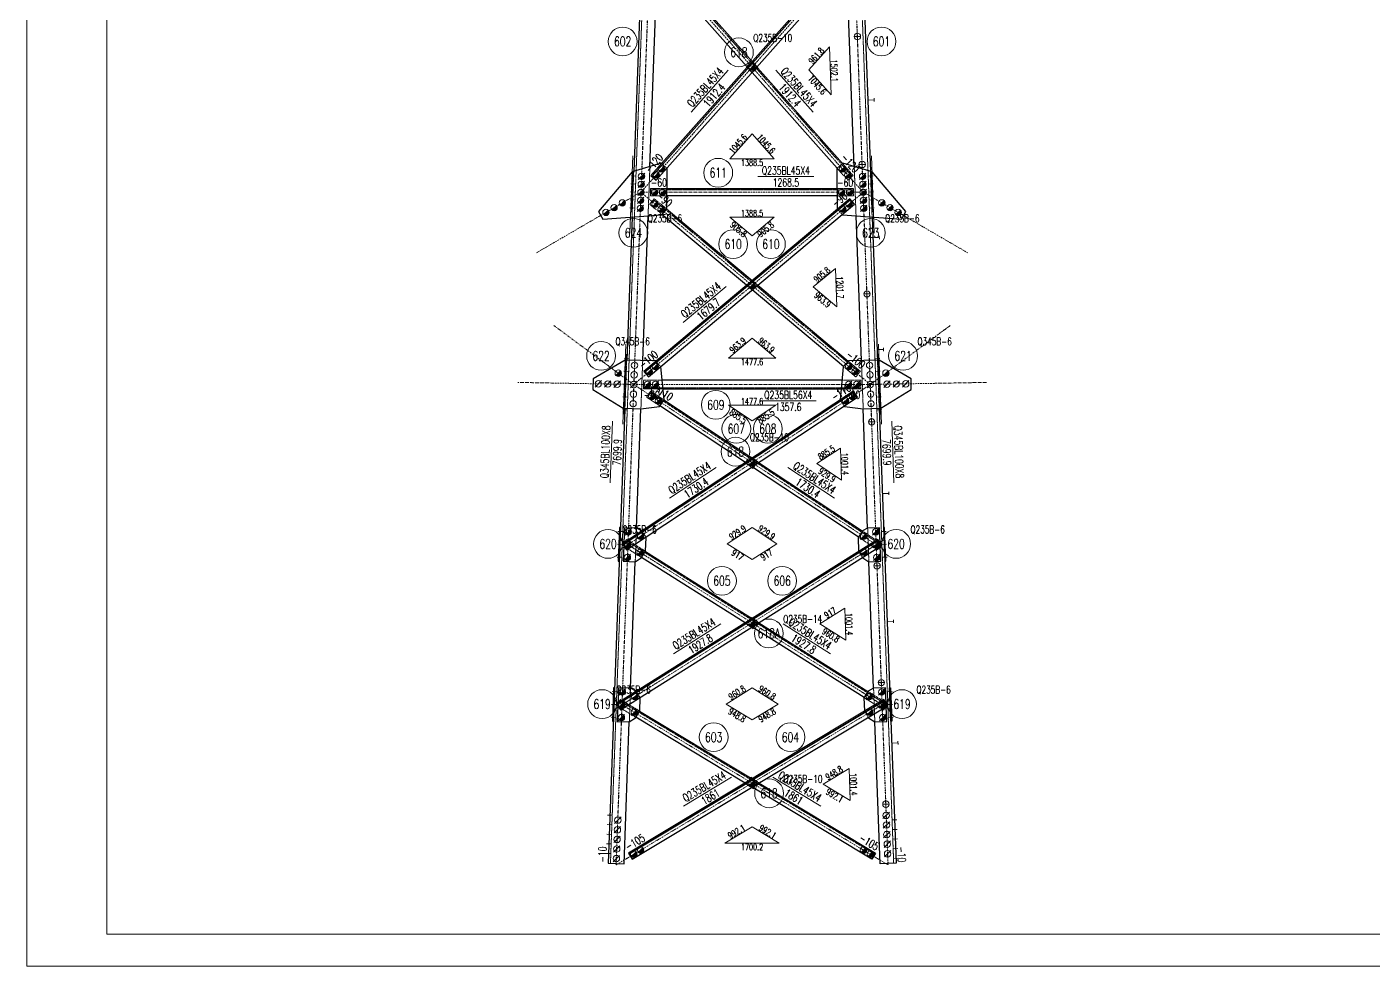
# Model space of a CAD drawing. Extents: x -13400 to 20340, y -61006 to 71674.
# Drawn here: x -13400 to -4990, y -12686 to -6818 of the extents above; entities that cross this region are included whole.
import ezdxf
from ezdxf.enums import TextEntityAlignment as Align

# ---------------------------------------------------------------- set-up
doc = ezdxf.new("R2010")
doc.units = 0
doc.header["$MEASUREMENT"] = 0
doc.linetypes.add('Dash', pattern=[2.75, 2, -0.75])
doc.linetypes.add('DashDot', pattern=[15.6, 9, -3, 0.6, -3])
doc.layers.get('0').update_dxf_attribs({"linetype": 'CONTINUOUS', "lineweight": 25})
doc.styles.get("Standard").update_dxf_attribs({"font": 'simplex.shx', "width": 0.7, "height": 3, "bigfont": 'gbhzfs.shx'})

# ---------------------------------------------------------------- blocks, each defined once
blk = doc.blocks.new('M20X55S')
at = {"color": 3, "linetype": 'Continuous', "lineweight": 13}
blk.add_line((-1, -1), (1, 1), dxfattribs=at)
blk.add_circle((0, 0), 1, dxfattribs=at)
blk = doc.blocks.new('M16X50S')
at = {"color": 3, "linetype": 'Continuous', "lineweight": 13}
blk.add_line((-1, -1), (1, 1), dxfattribs=at)
blk.add_circle((0, 0), 1, dxfattribs=at)
for radius in [0.9, 0.8, 0.7, 0.6, 0.5, 0.4, 0.3, 0.2, 0.1]:
    blk.add_arc((0, 0), radius, 225, 45, dxfattribs=at)
blk = doc.blocks.new('M20X45S')
at = {"color": 3, "linetype": 'Continuous', "lineweight": 13}
blk.add_circle((0, 0), 1, dxfattribs=at)
blk = doc.blocks.new('StepBolt')
at = {"color": 3, "linetype": 'Continuous', "lineweight": 13}
for p, q in [((-1, 0), (1, 0)), ((0, 0), (0, -1))]:
    blk.add_line(p, q, dxfattribs=at)
blk.add_circle((0, 0), 1, dxfattribs=at)
blk = doc.blocks.new('M16X40S')
at = {"color": 3, "linetype": 'Continuous', "lineweight": 13}
blk.add_line((-0.707, -0.707), (0.707, 0.707), dxfattribs=at)
blk.add_circle((0, 0), 1, dxfattribs=at)
for radius in [0.9, 0.8, 0.7, 0.6, 0.5, 0.4, 0.3, 0.2, 0.1]:
    blk.add_arc((0, 0), radius, 225, 45, dxfattribs=at)

msp = doc.modelspace()

# ---------------------------------------------------------------- linework, layer by layer
at = {"color": 7, "linetype": 'Continuous', "lineweight": 18}
for p, q in [((-13400.26316, -12686.00648), (-13400.26316, -806.00648)), ((-12900.26316, -12486.00648), (-12900.26316, -1006.00648)), ((-12900.26316, -12486.00648), (3219.73684, -12486.00648)), ((-13400.26316, -12686.00648), (3419.73684, -12686.00648))]:
    msp.add_line(p, q, dxfattribs=at)
at = {"color": 1, "linetype": 'Dash', "lineweight": 20}
for p, q in [((-9469.35879, -4348.37079), (-9754.67969, -12042.98927)), ((-8270.57232, -4348.37079), (-7985.25142, -12042.98927)), ((-9513.96383, -6321.69064), (-8244.1636, -7751.69905)), ((-8867.84328, -7034.27022), (-8875.2653, -7040.86073)), ((-8869.96555, -7034.89232), (-8836.14014, -7072.98542)), ((-8838.538, -7067.27288), (-8867.84328, -7034.27022)), ((-8869.78896, -7102.86446), (-8902.9876, -7065.47721)), ((-8902.06178, -7071.03806), (-8872.03221, -7104.8564)), ((-8872.03221, -7104.8564), (-8871.45878, -7104.34721)), ((-9615.59267, -7724.3984), (-9624.85645, -7974.2267)), ((-9609.43789, -7721.26295), (-9619.99339, -8005.92693)), ((-9618.86057, -7974.44903), (-9609.5968, -7724.62073)), ((-9609.5968, -7724.62073), (-9615.59267, -7724.3984)), ((-9519.65678, -7998.70249), (-9508.26101, -7691.37791)), ((-9401.70283, -7701.49111), (-9435.35165, -7671.61207)), ((-8271.83041, -7776.26626), (-8338.22769, -7701.49176)), ((-8304.57887, -7671.61272), (-8238.18159, -7746.38722)), ((-8220.27432, -7998.70249), (-8231.67009, -7691.37821)), ((-8130.49322, -7721.26298), (-8119.93771, -8005.92693)), ((-8130.33431, -7724.62073), (-8124.33844, -7724.3984)), ((-8121.07053, -7974.44903), (-8130.33431, -7724.62073)), ((-8124.33844, -7724.3984), (-8115.07466, -7974.2267)), ((-8238.18159, -7746.38722), (-8271.83041, -7776.26626)), ((-9509.37554, -7926.05573), (-9480.4734, -7891.5642)), ((-9504.22867, -7828.38891), (-9400.99437, -7828.38891)), ((-9504.22867, -7873.38891), (-9504.22867, -7828.38891)), ((-9504.22867, -7836.38891), (-8235.70243, -7836.38891)), ((-9401.54731, -7873.38891), (-9504.22867, -7873.38891)), ((-9485.61156, -7897.69603), (-8198.18892, -8976.49057)), ((-9480.4734, -7891.5642), (-9403.82554, -7955.79119)), ((-8338.93645, -7828.38891), (-8235.70243, -7828.38891)), ((-8235.70243, -7873.38891), (-8338.38361, -7873.38891)), ((-8235.70243, -7828.38891), (-8235.70243, -7873.38891)), ((-9624.85645, -7974.2267), (-9618.86057, -7974.44903)), ((-9432.72769, -7990.28273), (-9509.37554, -7926.05573)), ((-8336.10556, -7955.79119), (-8307.20341, -7990.28273)), ((-8115.07466, -7974.2267), (-8121.07053, -7974.44903)), ((-8869.96555, -8403.13865), (-8834.93355, -8432.49368)), ((-8869.96555, -8461.84871), (-8904.99755, -8432.49368)), ((-9670.31014, -9200.03537), (-9659.19161, -8900.18765)), ((-9653.19272, -8900.32865), (-9664.31427, -9200.2577)), ((-9653.15836, -8900.32945), (-9664.27992, -9200.25897)), ((-9564.34859, -9203.96448), (-9553.17677, -8902.67944)), ((-9441.33035, -8940.62329), (-9470.23249, -8906.13175)), ((-8269.69861, -8906.13175), (-8193.05076, -8970.35875)), ((-8175.58251, -9203.96448), (-8186.75434, -8902.67944)), ((-8086.77275, -8900.32945), (-8075.65119, -9200.25897)), ((-8086.73838, -8900.32865), (-8075.61684, -9200.2577)), ((-8069.62097, -9200.03537), (-8080.73949, -8900.18765)), ((-8221.95291, -9004.85028), (-8298.60076, -8940.62329)), ((-8193.05076, -8970.35875), (-8221.95291, -9004.85028)), ((-9431.58354, -9024.21474), (-9548.75599, -9024.21474)), ((-9548.75599, -9024.21474), (-9548.75599, -9080.21474)), ((-9548.75599, -9072.21474), (-8191.17512, -9072.21474)), ((-9548.75599, -9080.21474), (-9426.19655, -9080.21474)), ((-8313.73514, -9080.21474), (-8191.17512, -9080.21474)), ((-8191.17512, -9024.21474), (-8308.34791, -9024.21474)), ((-8191.17512, -9080.21474), (-8191.17512, -9024.21474)), ((-9529.10298, -9131.20508), (-9504.2984, -9093.65868)), ((-9445.66801, -9186.32696), (-9529.10298, -9131.20508)), ((-9508.7081, -9100.33359), (-8064.92608, -10054.17795)), ((-9504.2984, -9093.65868), (-9420.86342, -9148.78056)), ((-8319.06832, -9148.78153), (-8294.26325, -9186.32762)), ((-8861.27664, -9572.40907), (-8910.78339, -9539.7021)), ((-8890.92869, -9526.58496), (-8904.64786, -9547.3515)), ((-8904.64786, -9547.3515), (-8872.6866, -9568.46692)), ((-8878.18948, -9507.30177), (-8829.14687, -9539.7021)), ((-8835.36989, -9533.19433), (-8868.15142, -9511.537)), ((-8847.8185, -9552.03764), (-8835.36989, -9533.19433)), ((-9599.78721, -10159.68358), (-9592.00564, -9949.82781)), ((-9533.61227, -10005.11194), (-9558.41735, -9967.56586)), ((-8085.32096, -10085.04944), (-8206.34743, -10005.09249)), ((-8181.54285, -9967.54608), (-8060.51638, -10047.50304)), ((-8140.1439, -10159.68358), (-8147.92547, -9949.82781)), ((-9678.74044, -10058.19573), (-9654.75921, -10020.11817)), ((-9560.27693, -10132.80401), (-9678.74044, -10058.19573)), ((-9670.45968, -10041.58738), (-9671.14212, -10059.99156)), ((-9659.02254, -10026.88751), (-8027.81498, -11054.22152)), ((-9654.75921, -10020.11817), (-9536.2957, -10094.72645)), ((-8060.51638, -10047.50304), (-8085.32096, -10085.04944)), ((-8068.68066, -10062.91293), (-8069.3351, -10045.26394)), ((-8203.63541, -10094.72645), (-8179.65418, -10132.80401)), ((-8878.86268, -10508.77756), (-8827.74504, -10540.97143)), ((-8860.53551, -10573.50093), (-8912.18607, -10540.97143)), ((-8890.56073, -10527.3518), (-8904.44266, -10549.39362)), ((-8904.44266, -10549.39362), (-8872.78025, -10569.3346)), ((-8835.48845, -10533.73104), (-8868.08909, -10513.19917)), ((-8848.13678, -10553.81414), (-8835.48845, -10533.73104)), ((-9636.89331, -11160.37178), (-9629.11173, -10950.516)), ((-9569.70387, -11008.25687), (-9593.6851, -10970.17931)), ((-8047.53288, -11085.52974), (-8170.22724, -11008.25687)), ((-8146.246, -10970.17931), (-8023.55165, -11047.45218)), ((-8103.0378, -11160.37178), (-8110.81937, -10950.516)), ((-9715.7466, -11059.54388), (-9692.54621, -11020.98559)), ((-9595.74457, -11131.74868), (-9715.7466, -11059.54388)), ((-9707.55157, -11041.89238), (-9708.23712, -11060.38063)), ((-9696.67073, -11027.8404), (-8102.09272, -11987.29232)), ((-9692.54621, -11020.98559), (-9572.54418, -11093.19039)), ((-8167.35876, -11093.17344), (-8144.15837, -11131.73174)), ((-8023.55165, -11047.45218), (-8047.53288, -11085.52974)), ((-8031.56045, -11063.98196), (-8032.21891, -11046.22432)), ((-8879.48235, -11510.20323), (-8826.32404, -11542.1884)), ((-8835.60907, -11534.2675), (-8868.02593, -11514.76239)), ((-8859.84058, -11574.5395), (-8913.60706, -11542.1884)), ((-8890.28377, -11528.15485), (-8904.22943, -11551.33208)), ((-8904.22943, -11551.33208), (-8872.87499, -11570.19793)), ((-8848.34888, -11555.44066), (-8835.60907, -11534.2675))]:
    msp.add_line(p, q, dxfattribs=at)
at = {"color": 2, "linetype": 'DashDot', "lineweight": 15}
for p, q in [((-9433.27117, -4319.68832), (-9720.07428, -12054.27933)), ((-9432.27186, -4319.72537), (-9719.07497, -12054.31638)), ((-8307.65925, -4319.72537), (-8020.85614, -12054.31638)), ((-8306.65993, -4319.68832), (-8019.85683, -12054.27933)), ((-8194.84275, -6309.23029), (-9564.22867, -7851.38891)), ((-9545.09946, -6309.21777), (-8175.70243, -7851.38891)), ((-9564.90118, -7850.18979), (-10217.51775, -8229.81674)), ((-8175.70243, -7851.38891), (-9608.75599, -9052.21474)), ((-9564.22867, -7851.38891), (-8175.70243, -7851.38891)), ((-9564.22867, -7851.38891), (-8131.17512, -9052.21474)), ((-8175.02993, -7850.18979), (-7522.41336, -8229.81674)), ((-10108.09301, -8683.82472), (-9609.74082, -9052.66764)), ((-7631.83809, -8683.82472), (-8130.19028, -9052.66764)), ((-9608.75556, -9052.19078), (-10333.64059, -9039.28019)), ((-8131.17512, -9052.21474), (-9691.75174, -10083.22025)), ((-9608.75599, -9052.21474), (-8131.17512, -9052.21474)), ((-9608.75561, -9052.21444), (-8048.16355, -10083.23014)), ((-8131.17555, -9052.19078), (-7406.29051, -9039.28019)), ((-8047.52978, -10023.59254), (-9729.50742, -11082.90153)), ((-9692.40132, -10023.59254), (-8010.42369, -11082.90153)), ((-9730.10972, -11025.22624), (-8019.85683, -12054.27933)), ((-8009.83612, -11025.2351), (-9720.07428, -12054.27933))]:
    msp.add_line(p, q, dxfattribs=at)
at = {"color": 7, "linetype": 'Continuous', "lineweight": 30}
for p, q in [((-8225.97839, -6321.70315), (-9495.76751, -7751.69905)), ((-8254.31955, -7897.69603), (-9541.74219, -8976.49057)), ((-8231.22279, -9100.33401), (-9674.98938, -10054.16817)), ((-8080.90857, -10026.88751), (-9712.11613, -11054.22152)), ((-8043.27511, -11027.84926), (-9637.83839, -11987.29232))]:
    msp.add_line(p, q, dxfattribs=at)
at = {"color": 1, "linetype": 'Continuous', "lineweight": 18}
for p, q in [((-8386.81356, -6942.41125), (-8514.53434, -7086.24664)), ((-8375.68172, -7242.61803), (-8386.81356, -6942.41125)), ((-8514.53434, -7086.24664), (-8375.68172, -7242.61803)), ((-8869.96555, -7486.52235), (-9008.81818, -7642.89373)), ((-8731.11293, -7642.89373), (-8869.96555, -7486.52235)), ((-9008.81818, -7642.89373), (-8731.11293, -7642.89373)), ((-8731.11293, -8006.52414), (-9008.81818, -8006.52414)), ((-9008.81818, -8006.52414), (-8869.96555, -8122.87556)), ((-8869.96555, -8122.87556), (-8731.11293, -8006.52414)), ((-8348.96531, -8326.74436), (-8487.81794, -8443.09578)), ((-8340.05985, -8566.90953), (-8348.96531, -8326.74436)), ((-8487.81794, -8443.09578), (-8340.05985, -8566.90953)), ((-8869.96555, -8763.31596), (-9017.72364, -8887.12967)), ((-8722.20746, -8887.1297), (-8869.96555, -8763.31596)), ((-9017.72364, -8887.12967), (-8722.20746, -8887.1297)), ((-8722.20735, -9182.37113), (-9017.72352, -9182.37109)), ((-9017.72352, -9182.37109), (-8869.96535, -9279.98845)), ((-8869.96535, -9279.98845), (-8722.20735, -9182.37113)), ((-8318.29083, -9449.22129), (-8466.04883, -9546.83861)), ((-8310.86961, -9649.35887), (-8318.29083, -9449.22129)), ((-8466.04883, -9546.83861), (-8310.86961, -9649.35887)), ((-8869.96539, -9945.59413), (-9025.14478, -10048.11445)), ((-8714.78617, -10048.11439), (-8869.96539, -9945.59413)), ((-9025.14478, -10048.11445), (-8869.96547, -10145.84632)), ((-8869.96547, -10145.84632), (-8714.78617, -10048.11439)), ((-8291.07981, -10450.06216), (-8446.25911, -10547.7941)), ((-8283.65859, -10650.19986), (-8291.07981, -10450.06216)), ((-8446.25911, -10547.7941), (-8283.65859, -10650.19986)), ((-8869.96555, -10946.61577), (-9032.56608, -11049.02153)), ((-8707.36503, -11049.02153), (-8869.96555, -10946.61577)), ((-9032.56608, -11049.02153), (-8869.96555, -11146.85769)), ((-8869.96555, -11146.85769), (-8707.36503, -11049.02153)), ((-8263.86867, -11450.88953), (-8426.46919, -11548.72569)), ((-8256.44745, -11651.02717), (-8263.86867, -11450.88953)), ((-8426.46919, -11548.72569), (-8256.44745, -11651.02717)), ((-8869.96555, -11815.57587), (-9039.9873, -11917.87735)), ((-8699.94381, -11917.87735), (-8869.96555, -11815.57587)), ((-9039.9873, -11917.87735), (-8699.94381, -11917.87735))]:
    msp.add_line(p, q, dxfattribs=at)
at = {"color": 7, "linetype": 'Continuous', "lineweight": 13}
for p, q in [((-9018.37158, -7089.067), (-9250.76411, -7350.78004)), ((-8721.56323, -7089.06283), (-8489.1707, -7350.77587)), ((-8833.54451, -7753.38891), (-8483.54451, -7753.38891)), ((-9031.77597, -8440.87744), (-9300.04345, -8665.67191)), ((-8818.70207, -9155.21474), (-8468.70207, -9155.21474)), ((-9742.3778, -9282.41368), (-9756.64402, -9667.14928)), ((-7997.5533, -9282.41368), (-7983.28708, -9667.14928)), ((-9093.47288, -9570.50761), (-9385.49797, -9763.43596)), ((-8646.44862, -9570.5134), (-8354.42353, -9763.44175)), ((-9064.53293, -10548.28456), (-9360.69172, -10734.80527)), ((-8675.39817, -10548.28456), (-8379.23939, -10734.80527)), ((-8999.16021, -11506.13561), (-9299.05804, -11686.58307)), ((-8740.77581, -11506.13265), (-8440.87797, -11686.58012))]:
    msp.add_line(p, q, dxfattribs=at)
at = {"color": 6, "linetype": 'Continuous', "lineweight": 13}
for p, q in [((-9615.85007, -7624.32013), (-9633.73257, -8106.58069)), ((-8106.19854, -8106.58069), (-8124.08104, -7624.32013)), ((-9659.451, -8800.16313), (-9677.97856, -9299.81974)), ((-8061.95255, -9299.81974), (-8080.4801, -8800.16313))]:
    msp.add_line(p, q, dxfattribs=at)
at = {"color": 7, "linetype": 'Continuous', "lineweight": 30}
for points in [[(-9508.65947, -5003.44079), (-9609.43789, -7721.26295)], [(-8231.27163, -5003.44081), (-8130.49322, -7721.26298)], [(-8231.9604, -6316.39132), (-9501.74952, -7746.38722)], [(-9468.1007, -7776.26626), (-8198.31158, -6346.27036)], [(-9508.26101, -7691.37791), (-9462.67395, -6461.97269)], [(-8902.9876, -7065.47721), (-9438.68166, -6462.19569)], [(-9405.03284, -6432.31666), (-8869.96555, -7034.89232)], [(-8231.67009, -7691.37821), (-8277.25777, -6461.95595)], [(-8875.2653, -7040.86073), (-8905.23085, -7067.46915)], [(-8905.23085, -7067.46915), (-8902.06178, -7071.03806)], [(-8871.45878, -7104.34721), (-8834.64464, -7071.65747)], [(-8338.22769, -7701.49176), (-8869.78896, -7102.86446)], [(-8834.64464, -7071.65747), (-8838.538, -7067.27288)], [(-8836.14014, -7072.98542), (-8304.57887, -7671.61272)], [(-9619.55558, -7724.25145), (-9830.16811, -7970.38561)], [(-9436.84716, -7670.28411), (-9619.55558, -7724.25145)], [(-9435.35165, -7671.61207), (-9436.84716, -7670.28411)], [(-9402.541, -7954.25824), (-9399.45958, -7703.48304)], [(-9399.45958, -7703.48304), (-9401.70283, -7701.49111)], [(-8303.08337, -7670.28476), (-8340.47095, -7703.4837)], [(-8340.47095, -7703.4837), (-8337.3901, -7954.25824)], [(-8120.37553, -7724.25145), (-8303.08337, -7670.28476)], [(-7909.76299, -7970.38561), (-8120.37553, -7724.25145)], [(-9501.74952, -7746.38722), (-9468.1007, -7776.26626)], [(-8259.45771, -7891.5642), (-9546.88034, -8970.35875)], [(-8338.38361, -7873.38891), (-9401.54731, -7873.38891)], [(-9400.99437, -7828.38891), (-8338.93645, -7828.38891)], [(-8230.55556, -7926.05573), (-8259.45771, -7891.5642)], [(-9830.16811, -7970.38561), (-9802.48917, -8019.06698)], [(-9517.9782, -9004.85028), (-8230.55556, -7926.05573)], [(-9434.6545, -7992.58216), (-9402.541, -7954.25824)], [(-9403.82554, -7955.79119), (-8869.96555, -8403.13865)], [(-8337.3901, -7954.25824), (-8336.10556, -7955.79119)], [(-7937.44194, -8019.06698), (-7909.76299, -7970.38561)], [(-9802.48917, -8019.06698), (-9434.6545, -7992.58216)], [(-9619.99339, -8005.92693), (-9653.15836, -8900.32945)], [(-9553.17677, -8902.67944), (-9519.65678, -7998.70249)], [(-8904.99755, -8432.49368), (-9432.72769, -7990.28273)], [(-8307.20341, -7990.28273), (-8305.27661, -7992.58216)], [(-8305.27661, -7992.58216), (-7937.44194, -8019.06698)], [(-8186.75434, -8902.67944), (-8220.27432, -7998.70249)], [(-8119.93771, -8005.92693), (-8086.77275, -8900.32945)], [(-8298.60076, -8940.62329), (-8869.96555, -8461.84871)], [(-8834.93355, -8432.49368), (-8269.69861, -8906.13175)], [(-9663.15652, -8900.09445), (-9863.16687, -9017.57226)], [(-9471.51703, -8904.59879), (-9663.15652, -8900.09445)], [(-9659.19161, -8900.18765), (-9657.89668, -8865.26544)], [(-9657.89668, -8865.26544), (-9651.9008, -8865.48777)], [(-9651.9008, -8865.48777), (-9653.19272, -8900.32865)], [(-9470.23249, -8906.13175), (-9471.51703, -8904.59879)], [(-8268.41407, -8904.59879), (-8300.52757, -8942.92272)], [(-8076.77459, -8900.09445), (-8268.41407, -8904.59879)], [(-8082.03443, -8865.26544), (-8088.0303, -8865.48777)], [(-8088.0303, -8865.48777), (-8086.73838, -8900.32865)], [(-8080.73949, -8900.18765), (-8082.03443, -8865.26544)], [(-7876.76423, -9017.57226), (-8076.77459, -8900.09445)], [(-9546.88034, -8970.35875), (-9517.9782, -9004.85028)], [(-9439.40354, -8942.92272), (-9441.33035, -8940.62329)], [(-9419.76126, -9147.11222), (-9439.40354, -8942.92272)], [(-8300.52757, -8942.92272), (-8320.17077, -9147.11282)], [(-9863.16687, -9017.57226), (-9864.36975, -9083.5613)], [(-8308.34791, -9024.21474), (-9431.58354, -9024.21474)], [(-9426.19655, -9080.21474), (-8313.73514, -9080.21474)], [(-7875.56136, -9083.5613), (-7876.76423, -9017.57226)], [(-9864.36975, -9083.5613), (-9674.27305, -9199.88842)], [(-8235.63258, -9093.65915), (-9679.39917, -10047.49332)], [(-9654.5941, -10085.0394), (-8210.82751, -9131.20523)], [(-9447.3218, -9188.83029), (-9419.76126, -9147.11222)], [(-9420.86342, -9148.78056), (-8878.18948, -9507.30177)], [(-8320.17077, -9147.11282), (-8319.06832, -9148.78153)], [(-8210.82751, -9131.20523), (-8235.63258, -9093.65915)], [(-8065.65806, -9199.88842), (-7875.56136, -9083.5613)], [(-9664.27992, -9200.25897), (-9769.66939, -12042.43344)], [(-9674.27305, -9199.88842), (-9564.34859, -9203.96448)], [(-9671.60707, -9235.01133), (-9670.31014, -9200.03537)], [(-9665.6112, -9235.23366), (-9671.60707, -9235.01133)], [(-9664.31427, -9200.2577), (-9665.6112, -9235.23366)], [(-9592.00564, -9949.82781), (-9564.34859, -9203.96448)], [(-9564.34859, -9203.96448), (-9447.3218, -9188.83029)], [(-8910.78339, -9539.7021), (-9445.66801, -9186.32696)], [(-8294.26325, -9186.32762), (-8292.60957, -9188.83069)], [(-8292.60957, -9188.83069), (-8175.58251, -9203.96448)], [(-8175.58251, -9203.96448), (-8065.65806, -9199.88842)], [(-8147.92547, -9949.82781), (-8175.58251, -9203.96448)], [(-8075.65119, -9200.25897), (-7970.26172, -12042.43344)], [(-8075.61684, -9200.2577), (-8074.31991, -9235.23366)], [(-8074.31991, -9235.23366), (-8068.32404, -9235.01133)], [(-8068.32404, -9235.01133), (-8069.62097, -9200.03537)], [(-8877.08732, -9505.63344), (-8890.92869, -9526.58496)], [(-8868.15142, -9511.537), (-8877.08732, -9505.63344)], [(-8872.6866, -9568.46692), (-8862.93043, -9574.9124)], [(-8862.93043, -9574.9124), (-8847.8185, -9552.03764)], [(-8206.34743, -10005.09249), (-8861.27664, -9572.40907)], [(-8829.14687, -9539.7021), (-8181.54285, -9967.54608)], [(-9697.96718, -9945.89869), (-9705.74876, -10155.75447)], [(-9699.75288, -10155.9768), (-9691.97131, -9946.12102)], [(-9691.97131, -9946.12102), (-9697.96718, -9945.89869)], [(-9666.95413, -9947.04867), (-9670.45968, -10041.58738)], [(-9592.00564, -9949.82781), (-9666.95413, -9947.04867)], [(-9559.51979, -9965.89714), (-9592.00564, -9949.82781)], [(-9558.41735, -9967.56586), (-9559.51979, -9965.89714)], [(-9535.22986, -10093.03412), (-9531.9586, -10007.61501)], [(-9531.9586, -10007.61501), (-9533.61227, -10005.11194)], [(-8180.44068, -9965.87775), (-8208.00122, -10007.59581)], [(-8208.00122, -10007.59581), (-8204.70124, -10093.03412)], [(-8147.92547, -9949.82781), (-8180.44068, -9965.87775)], [(-8072.97698, -9947.04867), (-8147.92547, -9949.82781)], [(-8069.3351, -10045.26394), (-8072.97698, -9947.04867)], [(-8041.96392, -9945.89869), (-8047.9598, -9946.12102)], [(-8047.9598, -9946.12102), (-8040.17822, -10155.9768)], [(-8034.18235, -10155.75447), (-8041.96392, -9945.89869)], [(-8085.1719, -10020.11817), (-9716.37946, -11047.45218)], [(-9692.39822, -11085.52974), (-8061.19066, -10058.19573)], [(-9679.39917, -10047.49332), (-9654.5941, -10085.0394)], [(-9671.14212, -10059.99156), (-9674.7357, -10156.90445)], [(-8061.19066, -10058.19573), (-8085.1719, -10020.11817)], [(-8065.1954, -10156.90445), (-8068.68066, -10062.91293)], [(-9705.74876, -10155.75447), (-9699.75288, -10155.9768)], [(-9674.7357, -10156.90445), (-9599.78721, -10159.68358)], [(-9629.11173, -10950.516), (-9599.78721, -10159.68358)], [(-9599.78721, -10159.68358), (-9561.87568, -10135.34251)], [(-9561.87568, -10135.34251), (-9535.22986, -10093.03412)], [(-8912.18607, -10540.97143), (-9560.27693, -10132.80401)], [(-9536.2957, -10094.72645), (-8878.86268, -10508.77756)], [(-8204.70124, -10093.03412), (-8203.63541, -10094.72645)], [(-8179.65418, -10132.80401), (-8178.05543, -10135.34251)], [(-8178.05543, -10135.34251), (-8140.1439, -10159.68358)], [(-8140.1439, -10159.68358), (-8065.1954, -10156.90445)], [(-8110.81937, -10950.516), (-8140.1439, -10159.68358)], [(-8040.17822, -10155.9768), (-8034.18235, -10155.75447)], [(-8877.79684, -10507.08523), (-8890.56073, -10527.3518)], [(-8868.08909, -10513.19917), (-8877.79684, -10507.08523)], [(-8872.78025, -10569.3346), (-8862.13426, -10576.03944)], [(-8862.13426, -10576.03944), (-8848.13678, -10553.81414)], [(-8170.22724, -11008.25687), (-8860.53551, -10573.50093)], [(-8827.74504, -10540.97143), (-8146.246, -10970.17931)], [(-9735.07328, -10946.58689), (-9742.85485, -11156.44266)], [(-9736.85898, -11156.66499), (-9729.07741, -10946.80922)], [(-9729.07741, -10946.80922), (-9735.07328, -10946.58689)], [(-9704.06023, -10947.73687), (-9707.55157, -11041.89238)], [(-9629.11173, -10950.516), (-9704.06023, -10947.73687)], [(-9594.75094, -10968.48698), (-9629.11173, -10950.516)], [(-9593.6851, -10970.17931), (-9594.75094, -10968.48698)], [(-9571.51306, -11091.47668), (-9568.10512, -11010.79537)], [(-9568.10512, -11010.79537), (-9569.70387, -11008.25687)], [(-8145.18017, -10968.48698), (-8171.82599, -11010.79537)], [(-8171.82599, -11010.79537), (-8168.38989, -11091.45974)], [(-8110.81937, -10950.516), (-8145.18017, -10968.48698)], [(-8035.87088, -10947.73687), (-8110.81937, -10950.516)], [(-8032.21891, -11046.22432), (-8035.87088, -10947.73687)], [(-8010.8537, -10946.80922), (-8004.85783, -10946.58689)], [(-8003.07213, -11156.66499), (-8010.8537, -10946.80922)], [(-8004.85783, -10946.58689), (-7997.07625, -11156.44266)], [(-9716.37946, -11047.45218), (-9692.39822, -11085.52974)], [(-9708.23712, -11060.38063), (-9711.8418, -11157.59264)], [(-8047.39963, -11020.99446), (-9641.9629, -11980.43752)], [(-9618.76252, -12018.99581), (-8024.19924, -11059.55275)], [(-9597.29126, -11134.31923), (-9571.51306, -11091.47668)], [(-9572.54418, -11093.19039), (-8879.48235, -11510.20323)], [(-8168.38989, -11091.45974), (-8167.35876, -11093.17344)], [(-8024.19924, -11059.55275), (-8047.39963, -11020.99446)], [(-8028.08931, -11157.59264), (-8031.56045, -11063.98196)], [(-9742.85485, -11156.44266), (-9736.85898, -11156.66499)], [(-9711.8418, -11157.59264), (-9636.89331, -11160.37178)], [(-9669.73807, -12046.13895), (-9636.89331, -11160.37178)], [(-9636.89331, -11160.37178), (-9597.29126, -11134.31923)], [(-8913.60706, -11542.1884), (-9595.74457, -11131.74868)], [(-8144.15837, -11131.73174), (-8142.61168, -11134.30229)], [(-8142.61168, -11134.30229), (-8103.0378, -11160.37178)], [(-8103.0378, -11160.37178), (-8028.08931, -11157.59264)], [(-8070.19304, -12046.13895), (-8103.0378, -11160.37178)], [(-7997.07625, -11156.44266), (-8003.07213, -11156.66499)], [(-8878.45122, -11508.48953), (-8890.28377, -11528.15485)], [(-8868.02593, -11514.76239), (-8878.45122, -11508.48953)], [(-8872.87499, -11570.19793), (-8861.38727, -11577.11005)], [(-8861.38727, -11577.11005), (-8848.34888, -11555.44066)], [(-8121.16859, -12018.99581), (-8859.84058, -11574.5395)], [(-8826.32404, -11542.1884), (-8097.9682, -11980.43752)], [(-9641.9629, -11980.43752), (-9618.76252, -12018.99581)], [(-8097.9682, -11980.43752), (-8121.16859, -12018.99581)], [(-9769.66939, -12042.43344), (-9669.73807, -12046.13895)], [(-7970.26172, -12042.43344), (-8070.19304, -12046.13895)]]:
    msp.add_lwpolyline(points, dxfattribs=at)
at = {"color": 3, "linetype": 'Continuous', "lineweight": 20}
for points in [[(-8107.04207, -7274.22716), (-8147.0146, -7275.70936)], [(-8106.67152, -7284.22029), (-8107.41262, -7264.23403)], [(-9627.33128, -7799.01467), (-9597.35188, -7800.12632)], [(-9625.47852, -7749.04901), (-9595.49912, -7750.16066)], [(-8114.45259, -7749.04901), (-8144.43198, -7750.16066)], [(-8112.59983, -7799.01467), (-8142.57923, -7800.12632)], [(-9631.03679, -7898.94599), (-9601.05739, -7900.05764)], [(-9629.18403, -7848.98033), (-9599.20464, -7850.09198)], [(-8110.74707, -7848.98033), (-8140.72647, -7850.09198)], [(-8108.89432, -7898.94599), (-8138.87372, -7900.05764)], [(-9632.88954, -7948.91165), (-9602.91015, -7950.0233)], [(-8107.04156, -7948.91165), (-8137.02096, -7950.0233)], [(-8075.17468, -8133.63653), (-8115.14721, -8135.11874)], [(-8074.80413, -8143.62966), (-8075.54523, -8123.6434)], [(-8048.86555, -8843.14892), (-8049.60665, -8823.16266)], [(-9667.78253, -8889.91605), (-9637.80313, -8891.0277)], [(-8072.14858, -8889.91605), (-8102.12797, -8891.0277)], [(-8049.2361, -8833.15579), (-8089.20863, -8834.63799)], [(-9670.74694, -8969.8611), (-9640.76754, -8970.97276)], [(-8069.18417, -8969.8611), (-8099.16356, -8970.97276)], [(-9673.71135, -9049.80616), (-9643.73195, -9050.91782)], [(-9498.75599, -9095.21474), (-9498.75599, -9065.21474)], [(-9448.75599, -9095.21474), (-9448.75599, -9065.21474)], [(-8291.17512, -9095.21474), (-8291.17512, -9065.21474)], [(-8241.17512, -9095.21474), (-8241.17512, -9065.21474)], [(-8066.21976, -9049.80616), (-8096.19915, -9050.91782)], [(-9676.67576, -9129.75122), (-9646.69636, -9130.86287)], [(-8063.25535, -9129.75122), (-8093.23475, -9130.86287)], [(-9679.64017, -9209.69628), (-9649.66077, -9210.80793)], [(-8060.29094, -9209.69628), (-8090.27034, -9210.80793)], [(-8015.8865, -9732.53769), (-8055.85903, -9734.01989)], [(-8015.51595, -9742.53082), (-8016.25705, -9722.54456)], [(-9707.85304, -9970.5493), (-9677.87364, -9971.66095)], [(-8032.07807, -9970.5493), (-8062.05747, -9971.66095)], [(-9710.81744, -10050.49436), (-9680.83805, -10051.60601)], [(-8029.11366, -10050.49436), (-8059.09306, -10051.60601)], [(-9713.78185, -10130.43941), (-9683.80246, -10131.55107)], [(-8026.14925, -10130.43941), (-8056.12865, -10131.55107)], [(-7986.24241, -10531.98827), (-8026.21494, -10533.47047)], [(-7985.87186, -10541.9814), (-7986.61296, -10521.99514)], [(-9744.95913, -10971.23749), (-9714.97974, -10972.34915)], [(-7994.97197, -10971.23749), (-8024.95137, -10972.34915)], [(-9747.92354, -11051.18255), (-9717.94414, -11052.2942)], [(-7992.00756, -11051.18255), (-8021.98696, -11052.2942)], [(-9750.88795, -11131.12761), (-9720.90855, -11132.23926)], [(-7989.04316, -11131.12761), (-8019.02255, -11132.23926)], [(-7958.08052, -11291.46632), (-7998.05305, -11292.94852)], [(-7957.70997, -11301.45945), (-7958.45107, -11281.47319)], [(-9773.54255, -11742.08365), (-9743.56316, -11743.1953)], [(-7965.2769, -11772.06304), (-7995.2563, -11773.1747)], [(-9775.76586, -11802.04244), (-9745.78646, -11803.15409)], [(-7963.05359, -11832.02184), (-7993.03299, -11833.13349)], [(-9780.21247, -11921.96003), (-9750.23308, -11923.07168)], [(-9777.98917, -11862.00123), (-9748.00977, -11863.11289)], [(-7960.83029, -11891.98063), (-7990.80968, -11893.09228)], [(-9782.43578, -11981.91882), (-9752.45638, -11983.03047)], [(-7958.60698, -11951.93942), (-7988.58638, -11953.05108)], [(-7956.38367, -12011.89822), (-7986.36307, -12013.00987)]]:
    msp.add_lwpolyline(points, dxfattribs=at)
at = {"color": 7, "linetype": 'Continuous', "lineweight": 13}
for centre in [(-9678.38746, -6909.01933), (-8952.27095, -6976.84228), (-8061.54364, -6909.01933), (-9081.38659, -7729.38891), (-9611.46205, -8104.56894), (-8128.46906, -8104.56894), (-8987.74779, -8175.28101), (-8752.18331, -8175.28101), (-9813.30108, -8873.46918), (-7926.63003, -8873.46918), (-9096.22903, -9179.21474), (-8968.46763, -9329.00471), (-8771.45927, -9329.00249), (-8973.46968, -9471.92238), (-9769.77693, -10048.30811), (-7970.15418, -10048.30811), (-9058.26464, -10278.79221), (-8681.66647, -10278.79221), (-8765.04073, -10607.64395), (-9806.88302, -11048.9963), (-7933.04808, -11048.9963), (-9109.97936, -11255.97465), (-8629.96157, -11255.98056), (-8763.66992, -11606.72963)]:
    msp.add_circle(centre, 90, dxfattribs=at)

# ---------------------------------------------------------------- block references
at = {"color": 3, "linetype": 'Continuous', "lineweight": 13, "xscale": 20.00000000000454, "yscale": 20.00000000000454, "zscale": 20.00000000000454}
for name, p in [('StepBolt', (-8211.80231, -6877.83683)), ('M16X50S', (-8869.93774, -7069.56331)), ('M16X50S', (-9560.52316, -7751.45759)), ('M16X40S', (-9467.95177, -7742.96494)), ('M16X40S', (-9434.75283, -7705.57736)), ('M16X40S', (-8305.17784, -7705.57785)), ('M16X40S', (-8271.97919, -7742.9651)), ('StepBolt', (-8182.15822, -7677.28741)), ('M16X50S', (-8179.40794, -7751.45759)), ('M16X50S', (-9562.37592, -7801.42325)), ('M16X50S', (-8177.55519, -7801.42325)), ('M16X40S', (-9680.73843, -7917.5723)), ('M16X50S', (-9566.08143, -7901.35457)), ('M16X50S', (-9564.22867, -7851.38891)), ('M16X40S', (-9479.22867, -7851.38891)), ('M16X40S', (-9476.08364, -7925.24995)), ('M16X40S', (-9429.22867, -7851.38891)), ('M16X40S', (-8310.70243, -7851.38891)), ('M16X40S', (-8263.84746, -7925.24995)), ('M16X40S', (-8260.70243, -7851.38891)), ('M16X50S', (-8175.70243, -7851.38891)), ('M16X50S', (-8173.84968, -7901.35457)), ('M16X40S', (-8059.19268, -7917.5723)), ('M16X40S', (-9782.84277, -7976.96638)), ('M16X40S', (-9731.7906, -7947.26934)), ('M16X50S', (-9567.93418, -7951.32023)), ('M16X40S', (-9437.75972, -7957.36345)), ('M16X40S', (-8302.17139, -7957.36345)), ('M16X50S', (-8171.99692, -7951.32023)), ('M16X40S', (-8008.14051, -7947.26934)), ('M16X40S', (-7957.08834, -7976.96638)), ('M16X50S', (-8869.96555, -8433.14602)), ('StepBolt', (-8152.14358, -8486.73112)), ('M20X45S', (-9604.30938, -8932.29716)), ('M20X45S', (-8135.62173, -8932.29716)), ('M16X40S', (-9706.00305, -8981.42156)), ('M20X45S', (-9606.53268, -8992.25595)), ('M16X40S', (-9512.94617, -8971.931)), ('M16X40S', (-9474.62225, -8939.81751)), ('M16X40S', (-8265.30886, -8939.81751)), ('M16X40S', (-8226.98493, -8971.931)), ('M20X45S', (-8133.39842, -8992.25595)), ('M16X40S', (-8033.92806, -8981.42156)), ('M20X55S', (-9830.1415, -9048.24777)), ('M20X55S', (-9771.45233, -9049.29306)), ('M20X55S', (-9712.76315, -9050.33835)), ('M20X55S', (-9608.75599, -9052.21474)), ('M16X50S', (-9523.75599, -9052.21474)), ('M16X50S', (-9473.75599, -9052.21474)), ('M16X50S', (-8266.17512, -9052.21474)), ('M16X50S', (-8216.17512, -9052.21474)), ('M20X55S', (-8131.17512, -9052.21474)), ('M20X55S', (-8027.16795, -9050.33835)), ('M20X55S', (-7968.47878, -9049.29306)), ('M20X55S', (-7909.7896, -9048.24777)), ('M20X45S', (-9613.2026, -9172.13233)), ('M20X45S', (-9610.9793, -9112.17354)), ('M16X40S', (-9496.11746, -9126.62959)), ('M16X40S', (-9454.40003, -9154.19049)), ('M16X40S', (-8285.53124, -9154.19116)), ('M16X40S', (-8243.81337, -9126.62997)), ('M20X45S', (-8128.95181, -9112.17354)), ('M20X45S', (-8126.7285, -9172.13233)), ('StepBolt', (-8122.49949, -9286.1817)), ('M16X50S', (-8870.00867, -9540.2726)), ('M16X50S', (-9642.89768, -9972.95788)), ('M16X40S', (-9566.59813, -10000.53667)), ('M16X50S', (-8173.36203, -10000.51692)), ('M16X50S', (-8097.03343, -9972.95788)), ('M16X50S', (-9645.86209, -10052.90294)), ('M16X50S', (-9569.70697, -10100.86541)), ('M16X40S', (-8170.22414, -10100.86541)), ('M16X50S', (-8094.06902, -10052.90294)), ('M16X50S', (-9648.82649, -10132.848)), ('M16X50S', (-8091.10461, -10132.848)), ('StepBolt', (-8089.14989, -10185.5636)), ('M16X50S', (-8869.96555, -10541.56233)), ('StepBolt', (-8062.09966, -10915.06225)), ('M16X50S', (-9680.00377, -10973.64608)), ('M16X40S', (-9602.58223, -11002.96408)), ('M16X50S', (-8137.34888, -11002.96408)), ('M16X50S', (-8059.92733, -10973.64608)), ('M16X50S', (-9682.96818, -11053.59113)), ('M16X50S', (-9605.82324, -11100.00897)), ('M16X40S', (-8134.07951, -11099.99191)), ('M16X50S', (-8056.96292, -11053.59113)), ('M16X50S', (-9685.93259, -11133.53619)), ('M16X50S', (-8053.99852, -11133.53619)), ('M16X50S', (-8869.91925, -11542.79979)), ('StepBolt', (-8033.93777, -11674.5403)), ('M20X55S', (-9708.69953, -11774.50868)), ('M20X55S', (-8032.34323, -11744.52928)), ('M20X55S', (-9710.92284, -11834.46747)), ('M20X55S', (-8030.11992, -11804.48808)), ('M20X55S', (-8027.89661, -11864.44687)), ('M20X55S', (-9715.36945, -11954.38506)), ('M20X55S', (-9713.14615, -11894.42627)), ('M16X40S', (-9565.84111, -11961.47778)), ('M16X40S', (-8174.08941, -11961.47813)), ('M20X55S', (-8025.67331, -11924.40566)), ('M20X55S', (-9717.59276, -12014.34385)), ('M16X40S', (-9608.68365, -11987.25598)), ('M16X40S', (-8131.24726, -11987.2561)), ('M20X55S', (-8023.45, -11984.36446))]:
    msp.add_blockref(name, p, dxfattribs=at)

# ---------------------------------------------------------------- texts
at = {"color": 7, "linetype": 'Continuous', "lineweight": 13, "width": 0.7}
for s, height, p in [('602', 60, (-9678.38746, -6909.01933)), ('601', 60, (-8061.54364, -6909.01933)), ('618', 60, (-8952.27095, -6976.84228)), ('611', 60, (-9081.38659, -7729.38891)), ('Q235BL45X4', 50, (-8658.54451, -7715.88891)), ('-60', 50, (-9451.72867, -7790.88891)), ('1268.5', 50, (-8658.54451, -7790.88891)), ('-60', 50, (-8288.20243, -7790.88891)), ('624', 60, (-9611.46205, -8104.56894)), ('610', 60, (-8987.74779, -8175.28101)), ('610', 60, (-8752.18331, -8175.28101)), ('623', 60, (-8128.46906, -8104.56894)), ('622', 60, (-9813.30108, -8873.46918)), ('621', 60, (-7926.63003, -8873.46918)), ('-60', 50, (-9496.25599, -9117.71474)), ('609', 60, (-9096.22903, -9179.21474)), ('Q235BL56X4', 50, (-8643.70207, -9117.71474)), ('-60', 50, (-8243.67512, -9117.71474)), ('1357.6', 50, (-8643.70207, -9192.71474)), ('607', 60, (-8968.46763, -9329.00471)), ('608', 60, (-8771.45927, -9329.00249)), ('618', 60, (-8973.46968, -9471.92238)), ('620', 60, (-9769.77693, -10048.30811)), ('620', 60, (-7970.15418, -10048.30811)), ('605', 60, (-9058.26464, -10278.79221)), ('606', 60, (-8681.66647, -10278.79221)), ('618A', 60, (-8765.04073, -10607.64395)), ('619', 60, (-9806.88302, -11048.9963)), ('619', 60, (-7933.04808, -11048.9963)), ('603', 60, (-9109.97936, -11255.97465)), ('604', 60, (-8629.96157, -11255.98056)), ('618', 60, (-8763.66992, -11606.72963))]:
    msp.add_text(s, height=height, dxfattribs=at).set_placement(p, align=Align.MIDDLE_CENTER)
for s, p in [('Q235B-10', (-8862.27095, -6886.84228)), ('Q235B-6', (-9521.46205, -8014.56894)), ('Q235B-6', (-8038.46906, -8014.56894)), ('Q345B-6', (-9723.30108, -8783.46918)), ('Q345B-6', (-7836.63003, -8783.46918)), ('Q235B-10', (-8883.46968, -9381.92238)), ('Q235B-6', (-9679.77693, -9958.30811)), ('Q235B-6', (-7880.15418, -9958.30811)), ('Q235B-14', (-8675.04073, -10517.64395)), ('Q235B-6', (-9716.88302, -10958.9963)), ('Q235B-6', (-7843.04808, -10958.9963)), ('Q235B-10', (-8673.66992, -11516.72963))]:
    msp.add_text(s, height=48, dxfattribs=at).set_placement(p, align=Align.MIDDLE_LEFT)
at = {"color": 7, "linetype": 'Continuous', "lineweight": 20, "width": 0.7}
for s, rotation, p in [('961.8', 48.396047794, (-8468.62001, -6998.39348)), ('1502.1', 272.123587689, (-8357.26412, -7091.62531)), ('1045.6', 311.604018292, (-8463.05407, -7180.36782)), ('1045.6', 48.395981708, (-8957.3379, -7548.77255)), ('1045.6', 311.604018292, (-8782.5932, -7548.77255)), ('905.8', 320.038708136, (-8954.80634, -8083.09533)), ('905.8', 39.961291864, (-8785.12476, -8083.09533)), ('905.8', 39.961291864, (-8433.80611, -8366.52459)), ('1201.7', 272.123587689, (-8320.52907, -8445.93762)), ('963.9', 320.038708136, (-8429.35337, -8523.39814)), ('963.9', 39.961283853, (-8959.25907, -8806.82732)), ('963.9', 320.038708136, (-8780.67203, -8806.82734)), ('1477.6', 359.999992964, (-8869.96555, -8911.12968)), ('1477.6', 359.999992964, (-8869.96544, -9158.37111)), ('885.5', 326.549004801, (-8957.07381, -9251.20435)), ('885.5', 33.451015272, (-8782.85698, -9251.20437)), ('885.5', 33.451015272, (-8405.39921, -9478.00537)), ('1001.4', 272.123587689, (-8290.59671, -9548.40075)), ('929.9', 326.548970394, (-8401.6886, -9618.12331)), ('929.9', 33.451015272, (-8960.78445, -9976.82971)), ('929.9', 326.548970394, (-8779.1464, -9976.82969)), ('917', 327.797289129, (-8960.34512, -10117.28842)), ('917', 32.202726338, (-8779.58582, -10117.28838)), ('917', 32.202726338, (-8381.45946, -10478.6201)), ('1001.4', 272.123587689, (-8263.38568, -10549.24169)), ('960.8', 327.797289129, (-8377.74884, -10619.30501)), ('960.8', 32.202710871, (-8964.05581, -10977.51062)), ('960.8', 327.797289129, (-8775.8753, -10977.51062)), ('948.8', 328.964826876, (-8963.63936, -11118.50403)), ('948.8', 31.035173124, (-8776.29175, -11118.50403)), ('948.8', 31.035173124, (-8357.54247, -11479.24319)), ('1001.4', 272.123587689, (-8236.17454, -11550.06903)), ('992.1', 328.964826876, (-8353.83186, -11620.44085)), ('992.1', 31.035173124, (-8967.34997, -11846.16219)), ('992.1', 328.964826876, (-8772.58114, -11846.16219))]:
    msp.add_text(s, height=40, rotation=rotation, dxfattribs=at).set_placement(p, align=Align.MIDDLE_CENTER)
at = {"color": 7, "linetype": 'Continuous', "lineweight": 13, "width": 0.7}
for s, rotation, p in [('Q235BL45X4', 48.395981708, (-9162.60853, -7195.02432)), ('Q235BL45X4', 311.604018292, (-8577.32628, -7195.02015)), ('1912.4', 48.395981708, (-9106.52716, -7244.82272)), ('1912.4', 311.604018292, (-8633.40765, -7244.81855)), ('-120', 48.395981708, (-9483.3117, -7669.14541)), ('-120', 311.604018292, (-8256.61941, -7669.14541)), ('-90', 320.038708136, (-9416.14815, -7896.54043)), ('-90', 39.961291864, (-8323.78295, -7896.54043)), ('Q235BL45X4', 39.961291864, (-9189.99483, -8524.53173)), ('1679.7', 39.961291864, (-9141.82459, -8582.01762)), ('-100', 39.961291864, (-9517.31197, -8896.6569)), ('-100', 320.038708136, (-8222.61914, -8896.6569)), ('-110', 326.548984728, (-9425.22289, -9100.95568)), ('-110', 33.451015272, (-8314.70849, -9100.95642)), ('Q345BL100X8', 87.876412311, (-9786.98516, -9473.39191)), ('Q345BL100X8', 272.123587689, (-7952.94595, -9473.39191)), ('7699.9', 87.876412311, (-9712.03667, -9476.17105)), ('7699.9', 272.123587689, (-8027.89444, -9476.17105)), ('Q235BL45X4', 33.451015272, (-9260.15632, -9635.68339)), ('Q235BL45X4', 326.548984728, (-8479.76559, -9635.6889)), ('1730.4', 33.451015272, (-9218.81453, -9698.26019)), ('1730.4', 326.548984728, (-8521.10656, -9698.26625)), ('Q235BL45X4', 32.202710871, (-9232.59669, -10609.81361)), ('Q235BL45X4', 327.797289129, (-8507.33442, -10609.81361)), ('1927.8', 32.202710871, (-9192.62796, -10673.27621)), ('1927.8', 327.797289129, (-8547.30314, -10673.27621)), ('Q235BL45X4', 31.035173124, (-9168.44278, -11564.22743)), ('Q235BL45X4', 328.964826876, (-8571.49324, -11564.22447)), ('1861', 31.035173124, (-9129.77547, -11628.49125)), ('1861', 328.964826876, (-8610.16055, -11628.4883)), ('-105', 31.035173124, (-9601.31699, -11912.21611)), ('-105', 328.964826876, (-8138.61411, -11912.21611)), ('-10', 87.876412311, (-9805.19824, -11988.57993)), ('-10', 272.123587689, (-7934.73287, -11988.57993))]:
    msp.add_text(s, height=50, rotation=rotation, dxfattribs=at).set_placement(p, align=Align.MIDDLE_CENTER)
at = {"color": 7, "linetype": 'Continuous', "lineweight": 20, "width": 0.7}
for s, p in [('1388.5', (-8869.96555, -7666.89373)), ('1388.5', (-8869.96555, -7982.52414)), ('1700.2', (-8869.96555, -11941.87735))]:
    msp.add_text(s, height=40, dxfattribs=at).set_placement(p, align=Align.MIDDLE_CENTER)

doc.saveas('drawing.dxf')
